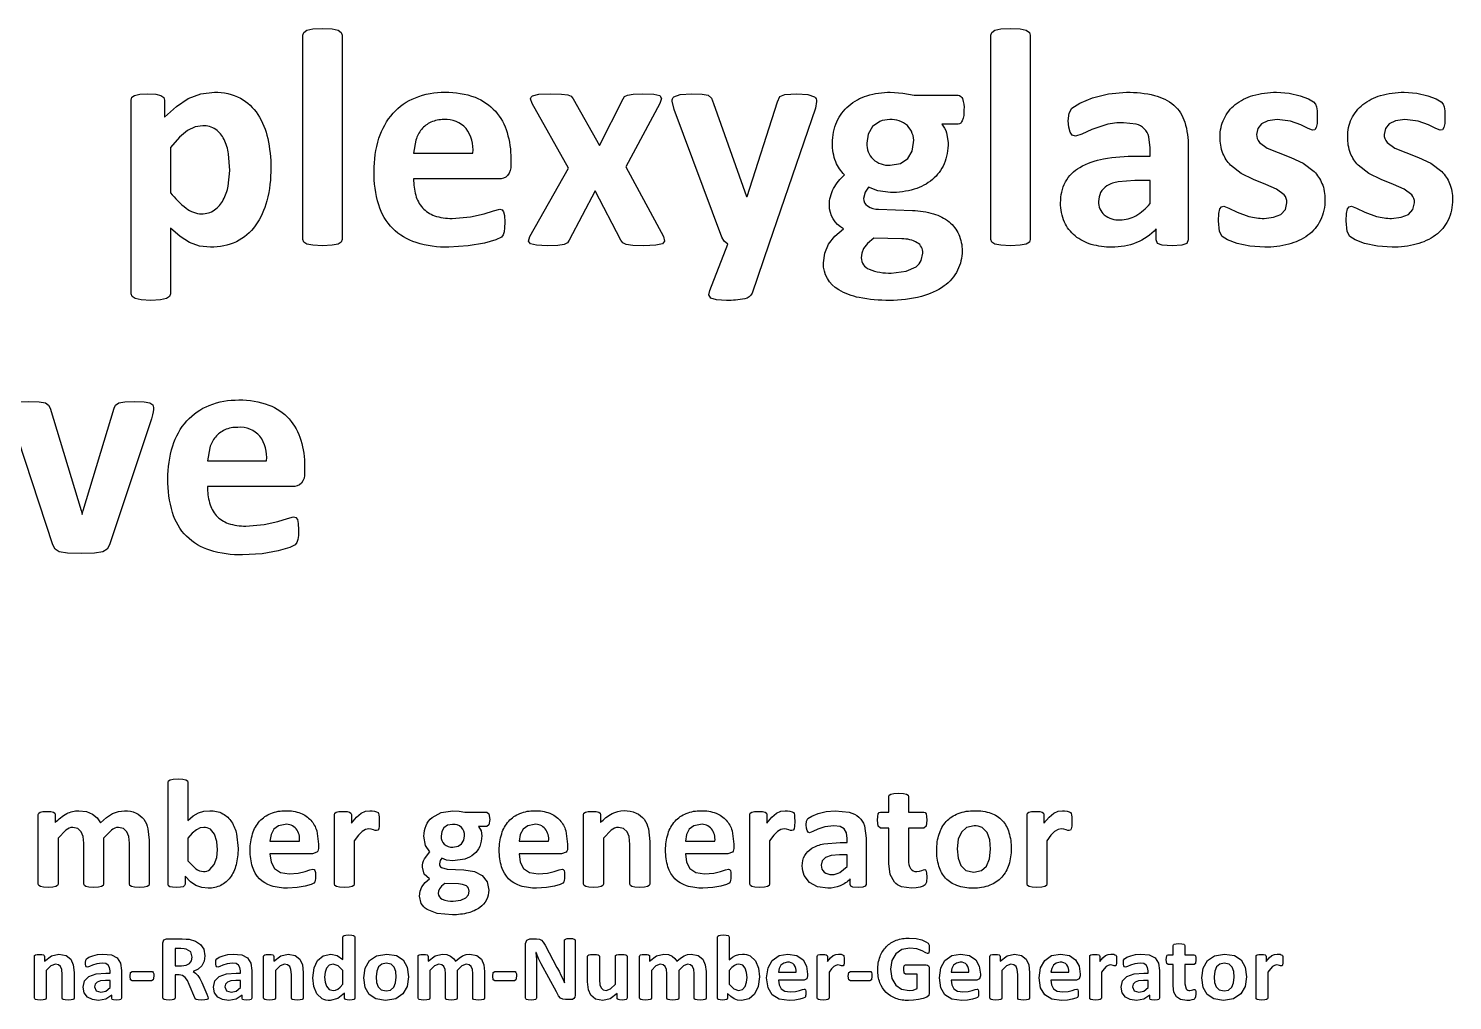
# Model space of a CAD drawing. Header units: millimetres. Extents: x 2 to 270, y 1 to 341.
# Drawn here: x 201.2 to 270.1, y 11.5 to 58.6 of the extents above; entities that cross this region are included whole.
import ezdxf

# ---------------------------------------------------------------- set-up
doc = ezdxf.new("R2010")
doc.units = ezdxf.units.MM
doc.header["$MEASUREMENT"] = 0
doc.layers.add('Predefinito', color=18, linetype='Continuous', true_color=0x000000)

msp = doc.modelspace()

# ---------------------------------------------------------------- linework, layer by layer
at = {"layer": 'Predefinito'}
for points in [[(216.339, 48.367), (216.294, 48.234), (216.138, 48.141), (215.846, 48.084), (215.383, 48.066), (214.921, 48.084), (214.628, 48.141), (214.473, 48.234), (214.427, 48.367), (214.427, 58.257), (214.473, 58.392), (214.628, 58.494), (214.921, 58.558), (215.383, 58.58), (215.846, 58.558), (216.138, 58.494), (216.294, 58.392), (216.339, 58.257), (216.339, 48.367)], [(249.648, 48.367), (249.603, 48.234), (249.447, 48.141), (249.155, 48.084), (248.692, 48.066), (248.23, 48.084), (247.937, 48.141), (247.782, 48.234), (247.736, 48.367), (247.736, 58.257), (247.782, 58.392), (247.937, 58.494), (248.23, 58.558), (248.692, 58.58), (249.155, 58.558), (249.447, 58.494), (249.603, 58.392), (249.648, 58.257), (249.648, 48.367)], [(218.134, 20.193), (218.127, 19.972), (218.104, 19.837), (218.065, 19.77), (218.002, 19.751), (217.934, 19.764), (217.849, 19.792), (217.745, 19.821), (217.62, 19.834), (217.462, 19.802), (217.297, 19.705), (217.12, 19.529), (216.921, 19.257), (216.921, 17.154), (216.898, 17.088), (216.821, 17.041), (216.674, 17.012), (216.443, 17.003), (216.212, 17.012), (216.066, 17.041), (215.988, 17.088), (215.965, 17.154), (215.965, 20.528), (215.984, 20.594), (216.053, 20.641), (216.18, 20.67), (216.375, 20.679), (216.576, 20.67), (216.699, 20.641), (216.762, 20.594), (216.781, 20.528), (216.781, 20.108), (217.03, 20.407), (217.253, 20.593), (217.465, 20.689), (217.677, 20.716), (217.783, 20.71), (217.9, 20.692), (218.006, 20.662), (218.072, 20.626), (218.102, 20.585), (218.119, 20.523), (218.131, 20.406), (218.134, 20.193)], [(238.245, 20.193), (238.237, 19.972), (238.214, 19.837), (238.175, 19.77), (238.112, 19.751), (238.044, 19.764), (237.959, 19.792), (237.855, 19.821), (237.73, 19.834), (237.572, 19.802), (237.408, 19.705), (237.23, 19.529), (237.031, 19.257), (237.031, 17.154), (237.009, 17.088), (236.931, 17.041), (236.785, 17.012), (236.553, 17.003), (236.322, 17.012), (236.176, 17.041), (236.098, 17.088), (236.076, 17.154), (236.076, 20.528), (236.094, 20.594), (236.163, 20.641), (236.29, 20.67), (236.485, 20.679), (236.686, 20.67), (236.81, 20.641), (236.872, 20.594), (236.891, 20.528), (236.891, 20.108), (237.141, 20.407), (237.364, 20.593), (237.575, 20.689), (237.787, 20.716), (237.893, 20.71), (238.01, 20.692), (238.116, 20.662), (238.182, 20.626), (238.213, 20.585), (238.23, 20.523), (238.241, 20.406), (238.245, 20.193)], [(251.664, 20.193), (251.656, 19.972), (251.634, 19.837), (251.594, 19.77), (251.532, 19.751), (251.463, 19.764), (251.378, 19.792), (251.275, 19.821), (251.15, 19.834), (250.991, 19.802), (250.827, 19.705), (250.649, 19.529), (250.451, 19.257), (250.451, 17.154), (250.428, 17.088), (250.35, 17.041), (250.204, 17.012), (249.973, 17.003), (249.741, 17.012), (249.595, 17.041), (249.517, 17.088), (249.495, 17.154), (249.495, 20.528), (249.514, 20.594), (249.582, 20.641), (249.709, 20.67), (249.904, 20.679), (250.106, 20.67), (250.229, 20.641), (250.291, 20.594), (250.31, 20.528), (250.31, 20.108), (250.56, 20.407), (250.783, 20.593), (250.995, 20.689), (251.206, 20.716), (251.312, 20.71), (251.429, 20.692), (251.535, 20.662), (251.601, 20.626), (251.632, 20.585), (251.649, 20.523), (251.66, 20.406), (251.664, 20.193)], [(209.842, 11.64), (209.833, 11.598), (209.79, 11.57), (209.69, 11.554), (209.511, 11.55), (209.36, 11.554), (209.271, 11.571), (209.224, 11.603), (209.202, 11.649), (208.935, 12.305), (208.842, 12.502), (208.739, 12.646), (208.61, 12.733), (208.44, 12.763), (208.253, 12.763), (208.253, 11.645), (208.239, 11.604), (208.19, 11.574), (208.099, 11.556), (207.955, 11.55), (207.811, 11.556), (207.719, 11.575), (207.671, 11.604), (207.658, 11.645), (207.658, 14.317), (207.709, 14.461), (207.835, 14.505), (208.596, 14.505), (208.787, 14.501), (208.924, 14.49), (209.243, 14.403), (209.484, 14.242), (209.635, 14.007), (209.687, 13.695), (209.65, 13.425), (209.539, 13.207), (209.36, 13.04), (209.116, 12.926), (209.24, 12.849), (209.35, 12.739), (209.447, 12.592), (209.536, 12.405), (209.785, 11.828), (209.83, 11.702), (209.842, 11.64)], [(227.621, 11.785), (227.603, 11.692), (227.555, 11.624), (227.483, 11.584), (227.399, 11.572), (227.147, 11.572), (227.012, 11.587), (226.906, 11.642), (226.813, 11.75), (226.711, 11.942), (225.973, 13.307), (225.843, 13.569), (225.724, 13.844), (225.719, 13.844), (225.739, 13.518), (225.746, 13.183), (225.746, 11.647), (225.734, 11.606), (225.691, 11.576), (225.61, 11.556), (225.478, 11.55), (225.348, 11.556), (225.268, 11.576), (225.228, 11.606), (225.217, 11.647), (225.217, 14.292), (225.278, 14.452), (225.428, 14.505), (225.742, 14.505), (225.884, 14.491), (225.987, 14.442), (226.073, 14.347), (226.157, 14.2), (226.734, 13.131), (226.834, 12.94), (226.929, 12.753), (227.018, 12.569), (227.103, 12.388), (227.105, 12.388), (227.095, 12.72), (227.092, 13.05), (227.092, 14.43), (227.105, 14.471), (227.15, 14.502), (227.232, 14.522), (227.364, 14.527), (227.491, 14.522), (227.571, 14.502), (227.61, 14.471), (227.621, 14.43), (227.621, 11.785)], [(209.07, 13.629), (209.003, 13.876), (208.787, 14.017), (208.683, 14.035), (208.523, 14.042), (208.253, 14.042), (208.253, 13.204), (208.559, 13.204), (208.782, 13.235), (208.942, 13.322), (209.038, 13.455), (209.07, 13.629)], [(203.356, 11.639), (203.343, 11.6), (203.297, 11.572), (203.209, 11.555), (203.071, 11.55), (202.93, 11.555), (202.842, 11.572), (202.797, 11.6), (202.783, 11.64), (202.783, 12.792), (202.762, 13.023), (202.701, 13.167), (202.598, 13.259), (202.451, 13.292), (202.236, 13.213), (202.011, 12.982), (202.011, 11.64), (201.997, 11.6), (201.95, 11.572), (201.863, 11.555), (201.724, 11.55), (201.585, 11.555), (201.498, 11.572), (201.451, 11.601), (201.437, 11.64), (201.437, 13.665), (201.449, 13.704), (201.49, 13.733), (201.566, 13.75), (201.683, 13.755), (201.804, 13.75), (201.878, 13.733), (201.915, 13.704), (201.927, 13.665), (201.927, 13.431), (202.264, 13.691), (202.623, 13.777), (202.967, 13.71), (203.194, 13.526), (203.318, 13.255), (203.356, 12.881), (203.356, 11.639)], [(205.65, 11.633), (205.628, 11.583), (205.558, 11.557), (205.416, 11.55), (205.27, 11.557), (205.205, 11.583), (205.186, 11.633), (205.186, 11.794), (204.899, 11.594), (204.541, 11.527), (204.242, 11.569), (204.007, 11.691), (203.852, 11.893), (203.797, 12.174), (203.867, 12.475), (204.076, 12.687), (204.421, 12.811), (204.9, 12.851), (205.099, 12.851), (205.099, 12.97), (205.079, 13.131), (205.015, 13.246), (204.896, 13.314), (204.711, 13.336), (204.453, 13.305), (204.252, 13.237), (204.106, 13.169), (204.011, 13.138), (203.966, 13.153), (203.934, 13.198), (203.915, 13.27), (203.908, 13.364), (203.919, 13.474), (203.962, 13.547), (204.074, 13.62), (204.26, 13.697), (204.494, 13.755), (204.754, 13.777), (205.162, 13.731), (205.441, 13.589), (205.6, 13.343), (205.65, 12.984), (205.65, 11.633)], [(211.959, 11.633), (211.937, 11.583), (211.867, 11.557), (211.725, 11.55), (211.579, 11.557), (211.514, 11.583), (211.495, 11.633), (211.495, 11.794), (211.208, 11.594), (210.85, 11.527), (210.551, 11.569), (210.316, 11.691), (210.161, 11.893), (210.106, 12.174), (210.176, 12.475), (210.385, 12.687), (210.73, 12.811), (211.209, 12.851), (211.408, 12.851), (211.408, 12.97), (211.388, 13.131), (211.324, 13.246), (211.205, 13.314), (211.02, 13.336), (210.762, 13.305), (210.561, 13.237), (210.415, 13.169), (210.32, 13.138), (210.275, 13.153), (210.243, 13.198), (210.223, 13.27), (210.217, 13.364), (210.228, 13.474), (210.271, 13.547), (210.383, 13.62), (210.569, 13.697), (210.802, 13.755), (211.063, 13.777), (211.471, 13.731), (211.75, 13.589), (211.909, 13.343), (211.959, 12.984), (211.959, 11.633)], [(214.452, 11.639), (214.438, 11.6), (214.392, 11.572), (214.305, 11.555), (214.166, 11.55), (214.026, 11.555), (213.938, 11.572), (213.892, 11.6), (213.878, 11.64), (213.878, 12.792), (213.857, 13.023), (213.797, 13.167), (213.694, 13.259), (213.546, 13.292), (213.332, 13.213), (213.106, 12.982), (213.106, 11.64), (213.093, 11.6), (213.046, 11.572), (212.958, 11.555), (212.82, 11.55), (212.681, 11.555), (212.593, 11.572), (212.546, 11.601), (212.533, 11.64), (212.533, 13.665), (212.544, 13.704), (212.585, 13.733), (212.662, 13.75), (212.779, 13.755), (212.899, 13.75), (212.973, 13.733), (213.011, 13.704), (213.022, 13.665), (213.022, 13.431), (213.36, 13.691), (213.718, 13.777), (214.062, 13.71), (214.289, 13.526), (214.414, 13.255), (214.452, 12.881), (214.452, 11.639)], [(216.371, 12.988), (216.137, 13.214), (215.904, 13.292), (215.713, 13.238), (215.584, 13.094), (215.512, 12.892), (215.489, 12.663), (215.509, 12.423), (215.576, 12.215), (215.699, 12.068), (215.893, 12.013), (216.007, 12.029), (216.119, 12.082), (216.238, 12.179), (216.371, 12.326), (216.371, 12.988)], [(219.547, 12.672), (219.48, 12.207), (219.274, 11.845), (218.928, 11.61), (218.442, 11.527), (217.974, 11.601), (217.643, 11.816), (217.449, 12.163), (217.386, 12.632), (217.455, 13.099), (217.662, 13.461), (218.006, 13.695), (218.491, 13.777), (218.962, 13.705), (219.291, 13.491), (219.484, 13.145), (219.547, 12.672)], [(218.952, 12.659), (218.929, 12.929), (218.85, 13.143), (218.703, 13.285), (218.471, 13.336), (218.254, 13.291), (218.101, 13.158), (218.011, 12.947), (217.981, 12.666), (218.006, 12.396), (218.084, 12.182), (218.232, 12.041), (218.462, 11.991), (218.682, 12.036), (218.835, 12.168), (218.923, 12.378), (218.952, 12.659)], [(223.231, 11.639), (223.218, 11.6), (223.172, 11.572), (223.085, 11.555), (222.946, 11.55), (222.804, 11.555), (222.716, 11.572), (222.67, 11.6), (222.658, 11.64), (222.658, 12.837), (222.639, 13.023), (222.58, 13.167), (222.481, 13.259), (222.338, 13.292), (222.133, 13.213), (221.908, 12.982), (221.908, 11.64), (221.894, 11.6), (221.847, 11.572), (221.759, 11.555), (221.622, 11.55), (221.483, 11.555), (221.395, 11.572), (221.348, 11.6), (221.334, 11.64), (221.334, 12.837), (221.315, 13.023), (221.258, 13.167), (221.158, 13.259), (221.016, 13.292), (220.808, 13.213), (220.584, 12.982), (220.584, 11.64), (220.571, 11.6), (220.524, 11.572), (220.436, 11.555), (220.297, 11.55), (220.159, 11.555), (220.071, 11.572), (220.024, 11.601), (220.011, 11.64), (220.011, 13.665), (220.022, 13.704), (220.063, 13.733), (220.139, 13.75), (220.256, 13.755), (220.377, 13.75), (220.451, 13.733), (220.489, 13.704), (220.5, 13.665), (220.5, 13.431), (220.835, 13.691), (221.183, 13.777), (221.408, 13.752), (221.586, 13.681), (221.721, 13.569), (221.816, 13.424), (221.994, 13.584), (222.167, 13.694), (222.337, 13.757), (222.51, 13.777), (222.85, 13.71), (223.074, 13.526), (223.195, 13.255), (223.231, 12.926), (223.231, 11.639)], [(230.136, 11.64), (230.124, 11.601), (230.084, 11.572), (230.008, 11.555), (229.89, 11.55), (229.767, 11.555), (229.693, 11.572), (229.654, 11.601), (229.642, 11.64), (229.642, 11.874), (229.305, 11.614), (228.95, 11.527), (228.603, 11.595), (228.377, 11.78), (228.254, 12.051), (228.217, 12.435), (228.217, 13.665), (228.229, 13.705), (228.275, 13.733), (228.364, 13.75), (228.502, 13.755), (228.642, 13.75), (228.729, 13.733), (228.776, 13.705), (228.79, 13.665), (228.79, 12.524), (228.81, 12.282), (228.871, 12.138), (228.974, 12.045), (229.121, 12.013), (229.334, 12.091), (229.562, 12.319), (229.562, 13.665), (229.575, 13.704), (229.621, 13.733), (229.709, 13.75), (229.849, 13.755), (229.989, 13.75), (230.076, 13.733), (230.122, 13.704), (230.136, 13.665), (230.136, 11.64)], [(233.952, 11.639), (233.938, 11.6), (233.892, 11.572), (233.806, 11.555), (233.666, 11.55), (233.525, 11.555), (233.437, 11.572), (233.391, 11.6), (233.378, 11.64), (233.378, 12.837), (233.359, 13.023), (233.301, 13.167), (233.202, 13.259), (233.059, 13.292), (232.854, 13.213), (232.628, 12.982), (232.628, 11.64), (232.615, 11.6), (232.568, 11.572), (232.48, 11.555), (232.343, 11.55), (232.203, 11.555), (232.115, 11.572), (232.069, 11.6), (232.055, 11.64), (232.055, 12.837), (232.036, 13.023), (231.978, 13.167), (231.879, 13.259), (231.736, 13.292), (231.528, 13.213), (231.305, 12.982), (231.305, 11.64), (231.291, 11.6), (231.245, 11.572), (231.157, 11.555), (231.018, 11.55), (230.879, 11.555), (230.792, 11.572), (230.745, 11.601), (230.731, 11.64), (230.731, 13.665), (230.743, 13.704), (230.784, 13.733), (230.86, 13.75), (230.977, 13.755), (231.098, 13.75), (231.172, 13.733), (231.209, 13.704), (231.221, 13.665), (231.221, 13.431), (231.555, 13.691), (231.904, 13.777), (232.129, 13.752), (232.307, 13.681), (232.442, 13.569), (232.537, 13.424), (232.715, 13.584), (232.887, 13.694), (233.057, 13.757), (233.231, 13.777), (233.571, 13.71), (233.794, 13.526), (233.916, 13.255), (233.952, 12.926), (233.952, 11.639)], [(235.937, 12.64), (235.918, 12.884), (235.852, 13.093), (235.73, 13.238), (235.542, 13.292), (235.432, 13.277), (235.322, 13.224), (235.204, 13.127), (235.077, 12.979), (235.077, 12.317), (235.304, 12.09), (235.53, 12.013), (235.716, 12.068), (235.842, 12.212), (235.915, 12.414), (235.937, 12.64)], [(238.871, 12.72), (238.824, 12.569), (238.696, 12.52), (237.459, 12.52), (237.49, 12.282), (237.588, 12.1), (237.763, 11.986), (238.018, 11.947), (238.284, 11.967), (238.482, 12.013), (238.62, 12.058), (238.709, 12.079), (238.744, 12.071), (238.767, 12.043), (238.779, 11.986), (238.783, 11.893), (238.781, 11.809), (238.774, 11.75), (238.76, 11.708), (238.736, 11.675), (238.655, 11.635), (238.487, 11.586), (238.253, 11.545), (237.971, 11.527), (237.496, 11.594), (237.156, 11.798), (236.953, 12.143), (236.886, 12.63), (236.956, 13.11), (237.16, 13.472), (237.485, 13.699), (237.917, 13.777), (238.351, 13.704), (238.647, 13.501), (238.817, 13.194), (238.871, 12.808), (238.871, 12.72)], [(240.636, 13.463), (240.631, 13.331), (240.618, 13.25), (240.594, 13.21), (240.556, 13.198), (240.515, 13.206), (240.464, 13.223), (240.402, 13.24), (240.327, 13.248), (240.232, 13.229), (240.134, 13.171), (240.027, 13.065), (239.908, 12.902), (239.908, 11.64), (239.894, 11.601), (239.847, 11.572), (239.76, 11.555), (239.621, 11.55), (239.482, 11.555), (239.395, 11.572), (239.348, 11.601), (239.334, 11.64), (239.334, 13.665), (239.346, 13.704), (239.387, 13.733), (239.463, 13.75), (239.58, 13.755), (239.701, 13.75), (239.775, 13.733), (239.812, 13.704), (239.824, 13.665), (239.824, 13.413), (239.973, 13.592), (240.107, 13.704), (240.234, 13.761), (240.361, 13.777), (240.425, 13.774), (240.495, 13.763), (240.559, 13.745), (240.598, 13.724), (240.617, 13.699), (240.627, 13.662), (240.633, 13.591), (240.636, 13.463)], [(247.231, 12.72), (247.185, 12.569), (247.056, 12.52), (245.82, 12.52), (245.85, 12.282), (245.949, 12.1), (246.123, 11.986), (246.378, 11.947), (246.644, 11.967), (246.842, 12.013), (246.981, 12.058), (247.07, 12.079), (247.104, 12.071), (247.127, 12.043), (247.14, 11.986), (247.143, 11.893), (247.141, 11.809), (247.134, 11.75), (247.12, 11.708), (247.097, 11.675), (247.016, 11.635), (246.847, 11.586), (246.613, 11.545), (246.331, 11.527), (245.857, 11.594), (245.517, 11.798), (245.313, 12.143), (245.246, 12.63), (245.316, 13.11), (245.52, 13.472), (245.846, 13.699), (246.277, 13.777), (246.711, 13.704), (247.007, 13.501), (247.177, 13.194), (247.231, 12.808), (247.231, 12.72)], [(249.614, 11.639), (249.6, 11.6), (249.554, 11.572), (249.466, 11.555), (249.328, 11.55), (249.187, 11.555), (249.1, 11.572), (249.054, 11.6), (249.04, 11.64), (249.04, 12.792), (249.019, 13.023), (248.958, 13.167), (248.855, 13.259), (248.708, 13.292), (248.494, 13.213), (248.268, 12.982), (248.268, 11.64), (248.254, 11.6), (248.208, 11.572), (248.12, 11.555), (247.981, 11.55), (247.843, 11.555), (247.755, 11.572), (247.708, 11.601), (247.695, 11.64), (247.695, 13.665), (247.706, 13.704), (247.747, 13.733), (247.823, 13.75), (247.94, 13.755), (248.061, 13.75), (248.135, 13.733), (248.173, 13.704), (248.184, 13.665), (248.184, 13.431), (248.522, 13.691), (248.88, 13.777), (249.224, 13.71), (249.451, 13.526), (249.576, 13.255), (249.614, 12.881), (249.614, 11.639)], [(252.062, 12.72), (252.015, 12.569), (251.887, 12.52), (250.65, 12.52), (250.681, 12.282), (250.78, 12.1), (250.954, 11.986), (251.209, 11.947), (251.475, 11.967), (251.673, 12.013), (251.811, 12.058), (251.901, 12.079), (251.935, 12.071), (251.958, 12.043), (251.971, 11.986), (251.974, 11.893), (251.972, 11.809), (251.965, 11.75), (251.951, 11.708), (251.927, 11.675), (251.847, 11.635), (251.678, 11.586), (251.444, 11.545), (251.162, 11.527), (250.688, 11.594), (250.347, 11.798), (250.144, 12.143), (250.077, 12.63), (250.147, 13.11), (250.351, 13.472), (250.676, 13.699), (251.108, 13.777), (251.542, 13.704), (251.838, 13.501), (252.008, 13.194), (252.062, 12.808), (252.062, 12.72)], [(253.827, 13.463), (253.822, 13.331), (253.809, 13.25), (253.785, 13.21), (253.748, 13.198), (253.707, 13.206), (253.656, 13.223), (253.593, 13.24), (253.518, 13.248), (253.423, 13.229), (253.325, 13.171), (253.218, 13.065), (253.099, 12.902), (253.099, 11.64), (253.085, 11.601), (253.039, 11.572), (252.951, 11.555), (252.812, 11.55), (252.673, 11.555), (252.586, 11.572), (252.539, 11.601), (252.525, 11.64), (252.525, 13.665), (252.537, 13.704), (252.578, 13.733), (252.654, 13.75), (252.771, 13.755), (252.892, 13.75), (252.966, 13.733), (253.003, 13.704), (253.015, 13.665), (253.015, 13.413), (253.164, 13.592), (253.298, 13.704), (253.425, 13.761), (253.553, 13.777), (253.616, 13.774), (253.686, 13.763), (253.75, 13.745), (253.789, 13.724), (253.808, 13.699), (253.818, 13.662), (253.825, 13.591), (253.827, 13.463)], [(255.9, 11.633), (255.878, 11.583), (255.808, 11.557), (255.666, 11.55), (255.52, 11.557), (255.455, 11.583), (255.436, 11.633), (255.436, 11.794), (255.149, 11.594), (254.791, 11.527), (254.492, 11.569), (254.257, 11.691), (254.102, 11.893), (254.047, 12.174), (254.117, 12.475), (254.326, 12.687), (254.671, 12.811), (255.15, 12.851), (255.349, 12.851), (255.349, 12.97), (255.329, 13.131), (255.265, 13.246), (255.146, 13.314), (254.961, 13.336), (254.703, 13.305), (254.502, 13.237), (254.356, 13.169), (254.261, 13.138), (254.216, 13.153), (254.184, 13.198), (254.165, 13.27), (254.158, 13.364), (254.169, 13.474), (254.212, 13.547), (254.324, 13.62), (254.51, 13.697), (254.744, 13.755), (255.004, 13.777), (255.412, 13.731), (255.691, 13.589), (255.85, 13.343), (255.9, 12.984), (255.9, 11.633)], [(260.114, 12.672), (260.046, 12.207), (259.84, 11.845), (259.494, 11.61), (259.008, 11.527), (258.54, 11.601), (258.21, 11.816), (258.015, 12.163), (257.952, 12.632), (258.021, 13.099), (258.228, 13.461), (258.573, 13.695), (259.058, 13.777), (259.528, 13.705), (259.857, 13.491), (260.05, 13.145), (260.114, 12.672)], [(259.518, 12.659), (259.495, 12.929), (259.416, 13.143), (259.269, 13.285), (259.037, 13.336), (258.82, 13.291), (258.667, 13.158), (258.577, 12.947), (258.547, 12.666), (258.572, 12.396), (258.65, 12.182), (258.798, 12.041), (259.028, 11.991), (259.248, 12.036), (259.401, 12.168), (259.489, 12.378), (259.518, 12.659)], [(261.878, 13.463), (261.874, 13.331), (261.86, 13.25), (261.836, 13.21), (261.799, 13.198), (261.758, 13.206), (261.707, 13.223), (261.645, 13.24), (261.57, 13.248), (261.475, 13.229), (261.376, 13.171), (261.27, 13.065), (261.15, 12.902), (261.15, 11.64), (261.137, 11.601), (261.09, 11.572), (261.002, 11.555), (260.864, 11.55), (260.725, 11.555), (260.637, 11.572), (260.591, 11.601), (260.577, 11.64), (260.577, 13.665), (260.588, 13.704), (260.629, 13.733), (260.706, 13.75), (260.823, 13.755), (260.943, 13.75), (261.017, 13.733), (261.055, 13.704), (261.066, 13.665), (261.066, 13.413), (261.216, 13.592), (261.35, 13.704), (261.477, 13.761), (261.604, 13.777), (261.667, 13.774), (261.738, 13.763), (261.801, 13.745), (261.841, 13.724), (261.859, 13.699), (261.869, 13.662), (261.876, 13.591), (261.878, 13.463)], [(205.099, 12.498), (204.875, 12.498), (204.633, 12.478), (204.47, 12.418), (204.378, 12.321), (204.349, 12.191), (204.432, 11.996), (204.661, 11.925), (204.888, 11.984), (205.099, 12.16), (205.099, 12.498)], [(207.217, 12.71), (207.192, 12.528), (207.113, 12.476), (206.175, 12.476), (206.094, 12.529), (206.07, 12.71), (206.094, 12.888), (206.175, 12.939), (207.113, 12.939), (207.159, 12.928), (207.192, 12.89), (207.211, 12.818), (207.217, 12.71)], [(211.408, 12.498), (211.184, 12.498), (210.942, 12.478), (210.779, 12.418), (210.687, 12.321), (210.658, 12.191), (210.74, 11.996), (210.97, 11.925), (211.197, 11.984), (211.408, 12.16), (211.408, 12.498)], [(224.775, 12.71), (224.751, 12.528), (224.672, 12.476), (223.734, 12.476), (223.653, 12.529), (223.628, 12.71), (223.653, 12.888), (223.734, 12.939), (224.672, 12.939), (224.718, 12.928), (224.751, 12.89), (224.77, 12.818), (224.775, 12.71)], [(241.981, 12.71), (241.956, 12.528), (241.878, 12.476), (240.94, 12.476), (240.859, 12.529), (240.834, 12.71), (240.859, 12.888), (240.94, 12.939), (241.878, 12.939), (241.924, 12.928), (241.956, 12.89), (241.976, 12.818), (241.981, 12.71)], [(255.349, 12.498), (255.125, 12.498), (254.883, 12.478), (254.72, 12.418), (254.628, 12.321), (254.599, 12.191), (254.682, 11.996), (254.911, 11.925), (255.138, 11.984), (255.349, 12.16), (255.349, 12.498)]]:
    msp.add_lwpolyline(points, dxfattribs=at)
for points in [[(212.883, 51.839, -0.065591), (212.692, 50.24, -0.093666), (212.132, 49.028, -0.122616), (211.216, 48.26, -0.115226), (209.96, 47.992), (209.423, 48.048), (208.951, 48.219), (208.496, 48.506), (208.03, 48.909), (208.03, 45.742), (207.985, 45.607), (207.829, 45.505), (207.537, 45.441), (207.074, 45.418), (206.612, 45.441), (206.32, 45.505), (206.164, 45.606), (206.119, 45.742), (206.119, 55.117), (206.156, 55.25), (206.289, 55.343), (206.54, 55.4), (206.93, 55.418), (207.313, 55.399), (207.563, 55.34), (207.696, 55.243), (207.734, 55.106), (207.734, 54.285), (208.309, 54.81), (208.884, 55.19), (209.489, 55.417), (210.155, 55.492, -0.127999), (211.41, 55.205, -0.123785), (212.255, 54.418, -0.089825), (212.733, 53.256, -0.055888), (212.883, 51.839)], [(224.501, 51.966, -0.193776), (224.345, 51.463, -0.211773), (223.916, 51.301), (219.795, 51.301, 0.07026), (219.898, 50.506, 0.114959), (220.226, 49.9, 0.123439), (220.806, 49.519, 0.087673), (221.657, 49.389), (222.543, 49.458), (223.203, 49.61), (223.665, 49.761), (223.962, 49.83), (224.077, 49.804), (224.153, 49.71), (224.195, 49.52), (224.207, 49.21), (224.199, 48.93), (224.176, 48.732), (224.131, 48.594), (224.052, 48.485), (223.782, 48.35), (223.221, 48.188), (222.44, 48.051), (221.5, 47.992, -0.079338), (219.919, 48.215, -0.118783), (218.785, 48.894, -0.120306), (218.107, 50.042, -0.077678), (217.883, 51.667, -0.079714), (218.118, 53.267, -0.104851), (218.798, 54.475, -0.114543), (219.882, 55.231, -0.097794), (221.321, 55.492, -0.096384), (222.767, 55.248, -0.116003), (223.753, 54.572, -0.109122), (224.319, 53.548, -0.074782), (224.501, 52.261), (224.501, 51.966)], [(231.891, 48.504), (231.947, 48.292), (231.839, 48.156), (231.519, 48.084), (230.946, 48.066), (230.407, 48.077), (230.088, 48.122), (229.917, 48.206), (229.832, 48.33), (228.582, 50.729), (227.332, 48.33), (227.249, 48.206), (227.086, 48.122), (226.78, 48.077), (226.267, 48.066), (225.737, 48.084), (225.45, 48.156), (225.356, 48.292), (225.42, 48.504), (227.288, 51.825), (225.53, 54.942), (225.459, 55.173, -0.309851), (225.552, 55.32), (225.86, 55.396), (226.434, 55.418), (226.956, 55.407), (227.263, 55.373), (227.427, 55.301), (227.516, 55.176), (228.802, 52.922), (229.942, 55.176), (230.01, 55.282), (230.154, 55.358), (230.423, 55.404), (230.889, 55.418), (231.422, 55.404), (231.71, 55.335), (231.794, 55.188), (231.707, 54.942), (230.063, 51.879), (231.891, 48.504)], [(236.985, 48.139), (236.192, 45.771, -0.247519), (235.823, 45.501, -0.062605), (234.94, 45.418), (234.458, 45.445), (234.187, 45.531), (234.088, 45.681), (234.133, 45.898), (235.004, 48.139), (234.828, 48.278), (234.711, 48.478), (232.405, 54.658), (232.307, 55.061, -0.225107), (232.397, 55.279), (232.699, 55.389), (233.261, 55.418), (233.767, 55.407), (234.057, 55.351), (234.213, 55.212), (234.317, 54.944), (235.912, 50.445), (235.935, 50.445), (237.405, 55.034), (237.523, 55.294), (237.761, 55.389), (238.343, 55.418), (238.885, 55.389), (239.202, 55.275, -0.23659), (239.303, 55.053), (239.244, 54.726), (236.985, 48.139)], [(246.439, 54.64, -0.107229), (246.356, 54.117, -0.297642), (246.153, 53.948), (245.361, 53.948, -0.111822), (245.599, 53.537), (245.67, 53.059, -0.103359), (245.475, 52.028, -0.117205), (244.913, 51.268, -0.100935), (244.03, 50.799, -0.075445), (242.881, 50.639), (242.262, 50.717), (241.81, 50.9), (241.648, 50.661), (241.576, 50.353, 0.251667), (241.768, 49.988, 0.148915), (242.308, 49.83), (243.944, 49.771, -0.064683), (244.966, 49.609, -0.098299), (245.719, 49.219, -0.114571), (246.186, 48.615, -0.108862), (246.348, 47.812, -0.117478), (246.13, 46.878, -0.12052), (245.475, 46.116, -0.089519), (244.377, 45.606, -0.068931), (242.835, 45.418, -0.053882), (241.369, 45.553, -0.082699), (240.374, 45.928, -0.270539), (239.631, 47.233), (239.695, 47.705), (239.883, 48.136), (240.189, 48.53), (240.604, 48.889, -0.280784), (239.925, 50.018, -0.129291), (240.129, 50.832, -0.082026), (240.657, 51.495, -0.096578), (240.234, 52.121, -0.102024), (240.075, 53.029, -0.107527), (240.283, 54.067, -0.111233), (240.859, 54.841, -0.098954), (241.742, 55.324, -0.079392), (242.873, 55.492), (243.48, 55.454), (244.02, 55.345), (246.153, 55.345, -0.303222), (246.36, 55.183, -0.103864), (246.439, 54.64)], [(257.295, 48.344), (257.22, 48.178), (256.986, 48.092), (256.514, 48.066), (256.027, 48.092), (255.811, 48.179), (255.747, 48.344), (255.747, 48.879, -0.107673), (254.79, 48.213, -0.098537), (253.597, 47.992, -0.073732), (252.602, 48.129, -0.099039), (251.817, 48.538, -0.116126), (251.302, 49.21, -0.108047), (251.119, 50.146, -0.126937), (251.352, 51.152, -0.134843), (252.047, 51.857, -0.087392), (253.196, 52.27, -0.047599), (254.793, 52.404), (255.457, 52.404), (255.457, 52.799), (255.392, 53.337, 0.270729), (254.78, 53.948), (254.164, 54.021, 0.066157), (253.303, 53.919), (252.634, 53.691), (252.148, 53.462), (251.831, 53.36), (251.681, 53.412), (251.574, 53.561), (251.509, 53.8), (251.486, 54.113), (251.524, 54.48), (251.668, 54.722), (252.04, 54.968), (252.662, 55.224), (253.439, 55.417), (254.307, 55.492, -0.065687), (255.668, 55.338, -0.11469), (256.598, 54.865, -0.135697), (257.128, 54.043, -0.079607), (257.295, 52.848), (257.295, 48.344)], [(263.913, 50.296, -0.117036), (263.697, 49.297, -0.120191), (263.089, 48.573, -0.093888), (262.159, 48.137, -0.066337), (260.996, 47.992), (260.274, 48.045), (259.657, 48.18), (259.204, 48.346), (258.94, 48.506), (258.811, 48.754), (258.766, 49.267), (258.781, 49.626), (258.826, 49.842), (258.902, 49.95), (259.016, 49.977), (259.263, 49.887), (259.669, 49.687), (260.234, 49.483, 0.07093), (260.967, 49.389), (261.425, 49.439), (261.775, 49.582), (261.999, 49.818), (262.074, 50.146, 0.186519), (261.935, 50.53), (261.568, 50.81), (261.05, 51.033), (260.457, 51.265), (259.863, 51.555), (259.346, 51.958, -0.093527), (258.978, 52.532, -0.098228), (258.839, 53.338, -0.111761), (259.027, 54.213, -0.115668), (259.568, 54.895, -0.094706), (260.429, 55.335, -0.075027), (261.568, 55.492), (262.181, 55.445), (262.718, 55.328), (263.125, 55.176), (263.361, 55.036), (263.462, 54.922), (263.507, 54.788), (263.534, 54.594), (263.545, 54.309), (263.534, 53.981), (263.496, 53.78), (263.424, 53.68), (263.319, 53.654), (263.106, 53.736), (262.747, 53.911), (262.248, 54.086), (261.602, 54.168), (261.156, 54.116), (260.846, 53.966), (260.664, 53.738), (260.604, 53.456, 0.193489), (260.747, 53.068), (261.124, 52.793), (261.655, 52.569), (262.258, 52.342), (262.861, 52.055), (263.393, 51.652, -0.093013), (263.77, 51.082, -0.102219), (263.913, 50.296)], [(270.089, 50.296, -0.117036), (269.874, 49.297, -0.120191), (269.265, 48.573, -0.093888), (268.336, 48.137, -0.066337), (267.172, 47.992), (266.45, 48.045), (265.834, 48.18), (265.38, 48.346), (265.116, 48.506), (264.987, 48.754), (264.942, 49.267), (264.957, 49.626), (265.002, 49.842), (265.079, 49.95), (265.193, 49.977), (265.44, 49.887), (265.845, 49.687), (266.41, 49.483, 0.07093), (267.143, 49.389), (267.602, 49.439), (267.951, 49.582), (268.175, 49.818), (268.251, 50.146, 0.186519), (268.112, 50.53), (267.744, 50.81), (267.227, 51.033), (266.633, 51.265), (266.04, 51.555), (265.522, 51.958, -0.093527), (265.155, 52.532, -0.098228), (265.016, 53.338, -0.111761), (265.203, 54.213, -0.115668), (265.745, 54.895, -0.094706), (266.606, 55.335, -0.075027), (267.744, 55.492), (268.357, 55.445), (268.895, 55.328), (269.301, 55.176), (269.538, 55.036), (269.639, 54.922), (269.684, 54.788), (269.71, 54.594), (269.721, 54.309), (269.71, 53.981), (269.672, 53.78), (269.6, 53.68), (269.495, 53.654), (269.283, 53.736), (268.924, 53.911), (268.425, 54.086), (267.779, 54.168), (267.332, 54.116), (267.022, 53.966), (266.841, 53.738), (266.78, 53.456, 0.193489), (266.923, 53.068), (267.3, 52.793), (267.832, 52.569), (268.435, 52.342), (269.038, 52.055), (269.569, 51.652, -0.093013), (269.946, 51.082, -0.102219), (270.089, 50.296)], [(210.898, 51.709), (210.835, 52.518, 0.076958), (210.618, 53.209, 0.121042), (210.215, 53.693, 0.160838), (209.592, 53.874), (209.222, 53.819), (208.848, 53.639), (208.456, 53.315), (208.03, 52.823), (208.03, 50.631, 0.061335), (208.785, 49.876, 0.164869), (209.532, 49.61, 0.160114), (210.155, 49.795, 0.113431), (210.577, 50.279, 0.074753), (210.82, 50.955), (210.898, 51.709)], [(222.663, 52.551, 0.18109), (222.339, 53.737, 0.235753), (221.267, 54.168, 0.111323), (220.63, 54.04, 0.111907), (220.18, 53.695, 0.095048), (219.905, 53.182), (219.795, 52.551), (222.663, 52.551)], [(244.003, 53.062, 0.210016), (243.702, 53.877, 0.198912), (242.85, 54.168, 0.102089), (242.361, 54.078), (242.01, 53.83), (241.802, 53.466), (241.734, 53.032, 0.212686), (242.036, 52.25, 0.197686), (242.873, 51.963), (243.37, 52.05), (243.721, 52.29), (243.932, 52.643), (244.003, 53.062)], [(255.457, 51.227), (254.711, 51.227), (253.904, 51.161, 0.091586), (253.361, 50.961, 0.135055), (253.054, 50.638, 0.120439), (252.957, 50.205, 0.228547), (253.233, 49.553, 0.182163), (253.998, 49.316, 0.134289), (254.754, 49.515, 0.074263), (255.457, 50.101), (255.457, 51.227)], [(244.449, 47.711, 0.273979), (244.177, 48.209, 0.133499), (243.431, 48.398), (242.081, 48.433), (241.768, 48.169), (241.58, 47.927), (241.486, 47.703), (241.463, 47.48, 0.309022), (241.844, 46.93, 0.111291), (242.918, 46.742), (243.642, 46.825), (244.117, 47.046, 0.126918), (244.373, 47.353), (244.449, 47.711)], [(211.296, 18.886, -0.06722), (211.198, 18.088, -0.092012), (210.917, 17.484, -0.120485), (210.464, 17.1, -0.117427), (209.853, 16.966), (209.537, 16.998), (209.257, 17.1), (208.995, 17.279), (208.729, 17.54), (208.729, 17.16), (208.708, 17.087), (208.64, 17.038), (208.513, 17.011), (208.32, 17.003), (208.124, 17.01), (207.999, 17.037), (207.933, 17.084), (207.914, 17.153), (207.914, 22.099), (207.936, 22.166), (208.014, 22.217), (208.16, 22.249), (208.392, 22.26), (208.623, 22.249), (208.769, 22.217), (208.847, 22.166), (208.87, 22.098), (208.87, 20.243), (209.125, 20.459), (209.381, 20.606), (209.643, 20.69), (209.929, 20.716, -0.130858), (210.56, 20.569, -0.121098), (210.982, 20.172, -0.089923), (211.221, 19.588), (211.296, 18.886)], [(244.642, 17.511), (244.621, 17.252), (244.566, 17.125), (244.466, 17.06), (244.31, 17.01), (244.117, 16.978), (243.906, 16.966), (243.414, 17.037, -0.126301), (243.069, 17.256), (242.868, 17.628), (242.803, 18.16), (242.803, 19.87), (242.399, 19.87), (242.29, 19.96), (242.252, 20.257), (242.261, 20.442), (242.29, 20.561), (242.337, 20.624), (242.403, 20.643), (242.803, 20.643), (242.803, 21.401), (242.824, 21.47), (242.901, 21.522), (243.049, 21.552), (243.28, 21.562), (243.514, 21.552), (243.66, 21.522), (243.736, 21.47), (243.759, 21.401), (243.759, 20.643), (244.491, 20.643), (244.557, 20.624), (244.604, 20.561), (244.632, 20.442), (244.642, 20.257), (244.604, 19.96), (244.495, 19.87), (243.759, 19.87), (243.759, 18.317, 0.138779), (243.846, 17.91, 0.266922), (244.155, 17.775), (244.291, 17.788), (244.399, 17.818), (244.478, 17.848), (244.536, 17.862), (244.58, 17.848), (244.612, 17.796), (244.632, 17.687), (244.642, 17.511)], [(206.995, 17.153), (206.972, 17.087), (206.896, 17.04), (206.751, 17.012), (206.518, 17.003), (206.282, 17.012), (206.136, 17.04), (206.06, 17.088), (206.039, 17.154), (206.039, 19.149), (206.007, 19.459), (205.909, 19.698), (205.744, 19.853), (205.506, 19.907, 0.16721), (205.164, 19.775), (204.789, 19.39), (204.789, 17.154), (204.766, 17.088), (204.688, 17.04), (204.541, 17.012), (204.313, 17.003), (204.08, 17.012), (203.934, 17.04), (203.856, 17.088), (203.833, 17.154), (203.833, 19.149), (203.801, 19.459), (203.705, 19.698), (203.539, 19.853), (203.302, 19.907, 0.167172), (202.955, 19.775), (202.583, 19.39), (202.583, 17.154), (202.56, 17.088), (202.482, 17.04), (202.336, 17.012), (202.105, 17.003), (201.874, 17.012), (201.728, 17.041), (201.65, 17.088), (201.627, 17.154), (201.627, 20.528), (201.646, 20.594), (201.714, 20.641), (201.842, 20.67), (202.037, 20.679), (202.238, 20.67), (202.361, 20.641), (202.424, 20.594), (202.443, 20.528), (202.443, 20.138, -0.080326), (203, 20.572, -0.122125), (203.581, 20.716), (203.956, 20.674), (204.253, 20.555), (204.478, 20.369), (204.637, 20.127), (204.933, 20.394), (205.22, 20.577), (205.504, 20.682), (205.793, 20.716, -0.113999), (206.36, 20.603, -0.12329), (206.732, 20.298, -0.101775), (206.934, 19.845), (206.995, 19.297), (206.995, 17.153)], [(215.193, 18.953, -0.193776), (215.115, 18.702), (214.901, 18.62), (212.84, 18.62), (212.892, 18.223), (213.056, 17.92), (213.346, 17.73), (213.771, 17.665), (214.214, 17.699), (214.544, 17.775), (214.775, 17.851), (214.924, 17.885), (214.981, 17.872), (215.019, 17.825), (215.04, 17.73), (215.046, 17.575), (215.042, 17.435), (215.031, 17.336), (215.008, 17.267), (214.969, 17.213), (214.834, 17.145), (214.553, 17.064), (214.163, 16.995), (213.693, 16.966, -0.079338), (212.902, 17.078, -0.248244), (211.996, 17.991, -0.077678), (211.884, 18.804, -0.079714), (212.002, 19.603, -0.104851), (212.342, 20.207, -0.114543), (212.884, 20.586, -0.097794), (213.603, 20.716, -0.096384), (214.326, 20.594, -0.116003), (214.819, 20.256, -0.109122), (215.102, 19.744), (215.193, 19.101), (215.193, 18.953)], [(223.478, 20.29), (223.437, 20.028), (223.335, 19.944), (222.94, 19.944), (223.058, 19.739), (223.094, 19.499, -0.103359), (222.996, 18.984, -0.117205), (222.715, 18.604, -0.100935), (222.274, 18.37), (221.699, 18.29), (221.39, 18.329), (221.164, 18.42), (221.083, 18.301), (221.047, 18.147, 0.251667), (221.143, 17.964), (221.413, 17.885), (222.231, 17.855), (222.742, 17.775), (223.119, 17.58), (223.352, 17.277), (223.433, 16.876, -0.244827), (222.996, 16.028, -0.089519), (222.448, 15.773, -0.068931), (221.676, 15.679), (220.943, 15.747), (220.446, 15.934, -0.134552), (220.163, 16.221), (220.074, 16.586), (220.106, 16.822), (220.201, 17.038), (220.353, 17.235), (220.561, 17.415), (220.31, 17.651), (220.221, 17.979, -0.129291), (220.323, 18.386), (220.587, 18.718), (220.376, 19.03), (220.297, 19.484, -0.107527), (220.4, 20.003, -0.111233), (220.689, 20.39), (221.13, 20.632), (221.695, 20.716), (221.999, 20.697), (222.269, 20.643), (223.335, 20.643), (223.439, 20.562), (223.478, 20.29)], [(227.252, 18.953, -0.193776), (227.174, 18.702), (226.96, 18.62), (224.899, 18.62), (224.95, 18.223), (225.114, 17.92), (225.405, 17.73), (225.83, 17.665), (226.273, 17.699), (226.603, 17.775), (226.834, 17.851), (226.983, 17.885), (227.04, 17.872), (227.078, 17.825), (227.099, 17.73), (227.105, 17.575), (227.101, 17.435), (227.09, 17.336), (227.067, 17.267), (227.027, 17.213), (226.893, 17.145), (226.612, 17.064), (226.222, 16.995), (225.752, 16.966, -0.079338), (224.961, 17.078, -0.248244), (224.055, 17.991, -0.077678), (223.943, 18.804, -0.079714), (224.06, 19.603, -0.104851), (224.4, 20.207, -0.114543), (224.942, 20.586, -0.097794), (225.662, 20.716, -0.096384), (226.385, 20.594, -0.116003), (226.878, 20.256, -0.109122), (227.161, 19.744), (227.252, 19.101), (227.252, 18.953)], [(231.223, 17.153), (231.2, 17.087), (231.123, 17.04), (230.977, 17.012), (230.746, 17.003), (230.512, 17.012), (230.366, 17.04), (230.29, 17.088), (230.267, 17.154), (230.267, 19.074), (230.232, 19.459), (230.13, 19.698), (229.959, 19.853), (229.713, 19.907, 0.161509), (229.356, 19.775), (228.98, 19.39), (228.98, 17.154), (228.957, 17.088), (228.879, 17.04), (228.733, 17.012), (228.502, 17.003), (228.271, 17.012), (228.125, 17.041), (228.047, 17.088), (228.024, 17.154), (228.024, 20.528), (228.043, 20.594), (228.111, 20.641), (228.239, 20.67), (228.434, 20.679), (228.635, 20.67), (228.758, 20.641), (228.821, 20.594), (228.84, 20.528), (228.84, 20.138, -0.084781), (229.403, 20.572, -0.22745), (230.573, 20.603, -0.122526), (230.951, 20.298, -0.101313), (231.159, 19.845), (231.223, 19.222), (231.223, 17.153)], [(235.303, 18.953, -0.193776), (235.226, 18.702), (235.011, 18.62), (232.951, 18.62), (233.002, 18.223), (233.166, 17.92), (233.456, 17.73), (233.882, 17.665), (234.325, 17.699), (234.655, 17.775), (234.886, 17.851), (235.034, 17.885), (235.091, 17.872), (235.13, 17.825), (235.151, 17.73), (235.156, 17.575), (235.153, 17.435), (235.141, 17.336), (235.118, 17.267), (235.079, 17.213), (234.944, 17.145), (234.664, 17.064), (234.273, 16.995), (233.803, 16.966, -0.079338), (233.013, 17.078, -0.248244), (232.106, 17.991, -0.077678), (231.995, 18.804, -0.079714), (232.112, 19.603, -0.104851), (232.452, 20.207, -0.114543), (232.994, 20.586, -0.097794), (233.713, 20.716, -0.096384), (234.437, 20.594, -0.116003), (234.929, 20.256, -0.109122), (235.213, 19.744), (235.303, 19.101), (235.303, 18.953)], [(241.701, 17.142), (241.663, 17.059), (241.546, 17.016), (241.31, 17.003), (241.066, 17.016), (240.958, 17.059), (240.927, 17.142), (240.927, 17.41, -0.107673), (240.448, 17.077, -0.098537), (239.851, 16.966), (239.354, 17.035), (238.961, 17.239), (238.704, 17.575, -0.108047), (238.612, 18.043, -0.126937), (238.729, 18.546, -0.134843), (239.076, 18.899, -0.087392), (239.651, 19.105), (240.449, 19.172), (240.781, 19.172), (240.781, 19.37), (240.749, 19.639), (240.642, 19.831), (240.443, 19.944), (240.135, 19.981), (239.705, 19.929), (239.37, 19.815), (239.127, 19.701), (238.968, 19.65), (238.893, 19.676), (238.84, 19.751), (238.808, 19.87), (238.796, 20.027), (238.815, 20.21), (238.887, 20.331), (239.073, 20.454), (239.384, 20.582), (239.772, 20.679), (240.206, 20.716), (240.887, 20.639, -0.11469), (241.352, 20.402, -0.135697), (241.617, 19.991), (241.701, 19.394), (241.701, 17.142)], [(248.723, 18.874, -0.078432), (248.609, 18.099, -0.107439), (248.266, 17.495, -0.115893), (247.69, 17.104, -0.094907), (246.88, 16.966, -0.088696), (246.099, 17.089, -0.118594), (245.549, 17.447, -0.114452), (245.225, 18.025, -0.074515), (245.12, 18.808, -0.079164), (245.235, 19.585, -0.107882), (245.579, 20.189, -0.114167), (246.154, 20.578, -0.09538), (246.962, 20.716, -0.087454), (247.746, 20.595, -0.12067), (248.295, 20.239, -0.113555), (248.617, 19.661, -0.074461), (248.723, 18.874)], [(214.274, 19.245, 0.18109), (214.112, 19.839, 0.235753), (213.576, 20.054), (213.258, 19.99), (213.033, 19.817), (212.895, 19.561), (212.84, 19.245), (214.274, 19.245)], [(222.261, 19.501, 0.210016), (222.11, 19.909, 0.198912), (221.684, 20.054), (221.439, 20.009), (221.264, 19.885), (221.16, 19.703), (221.126, 19.486, 0.212686), (221.277, 19.095, 0.197686), (221.695, 18.951), (221.944, 18.995), (222.12, 19.115), (222.225, 19.292), (222.261, 19.501)], [(226.333, 19.245, 0.18109), (226.171, 19.839, 0.235753), (225.635, 20.054), (225.317, 19.99), (225.091, 19.817), (224.954, 19.561), (224.899, 19.245), (226.333, 19.245)], [(234.384, 19.245, 0.18109), (234.222, 19.839, 0.235753), (233.686, 20.054), (233.368, 19.99), (233.143, 19.817), (233.006, 19.561), (232.951, 19.245), (234.384, 19.245)], [(210.303, 18.821), (210.272, 19.227), (210.162, 19.575), (209.959, 19.817, 0.16088), (209.644, 19.907), (209.462, 19.881), (209.277, 19.793), (209.082, 19.632), (208.87, 19.385), (208.87, 18.282), (209.248, 17.904, 0.160496), (209.626, 17.775, 0.162349), (209.935, 17.867), (210.145, 18.108), (210.266, 18.444), (210.303, 18.821)], [(247.73, 18.852), (247.691, 19.301), (247.56, 19.659), (247.315, 19.896, 0.127293), (246.929, 19.981), (246.567, 19.905), (246.312, 19.683), (246.162, 19.331), (246.112, 18.863), (246.153, 18.413), (246.284, 18.056), (246.53, 17.821), (246.914, 17.738), (247.28, 17.814), (247.534, 18.034), (247.682, 18.384), (247.73, 18.852)], [(240.781, 18.584), (240.409, 18.584), (240.005, 18.55), (239.733, 18.45), (239.58, 18.289), (239.531, 18.072, 0.228547), (239.669, 17.746, 0.182163), (240.052, 17.628, 0.134289), (240.43, 17.728), (240.781, 18.021), (240.781, 18.584)], [(222.483, 16.825, 0.273979), (222.348, 17.075, 0.133499), (221.975, 17.169), (221.3, 17.187), (221.143, 17.055), (221.049, 16.934), (221.002, 16.822), (220.99, 16.71, 0.309022), (221.181, 16.435, 0.111291), (221.718, 16.341), (222.08, 16.383), (222.317, 16.493), (222.446, 16.646), (222.483, 16.825)], [(216.945, 11.64), (216.933, 11.598), (216.894, 11.57), (216.82, 11.554), (216.704, 11.55), (216.584, 11.554), (216.51, 11.571), (216.468, 11.6), (216.456, 11.644), (216.456, 11.876), (216.13, 11.619), (215.753, 11.527, -0.128451), (215.364, 11.616), (215.105, 11.854), (214.96, 12.204), (214.915, 12.626), (214.973, 13.104), (215.14, 13.467), (215.415, 13.697), (215.793, 13.777), (216.099, 13.709), (216.371, 13.509), (216.371, 14.606), (216.384, 14.647), (216.429, 14.678), (216.518, 14.697), (216.658, 14.704), (216.798, 14.697), (216.885, 14.678), (216.931, 14.647), (216.945, 14.607), (216.945, 11.64)], [(236.533, 12.679), (236.474, 12.201), (236.305, 11.838), (236.033, 11.608), (235.667, 11.527), (235.478, 11.546), (235.31, 11.608), (235.152, 11.715), (234.993, 11.872), (234.993, 11.644), (234.98, 11.6), (234.939, 11.571), (234.863, 11.554), (234.747, 11.55), (234.63, 11.554), (234.555, 11.57), (234.515, 11.598), (234.503, 11.64), (234.503, 14.607), (234.517, 14.648), (234.564, 14.678), (234.651, 14.697), (234.79, 14.704), (234.929, 14.697), (235.017, 14.678), (235.063, 14.648), (235.077, 14.607), (235.077, 13.493), (235.23, 13.623), (235.383, 13.711), (235.541, 13.762), (235.712, 13.777, -0.130858), (236.091, 13.689), (236.345, 13.451), (236.488, 13.101), (236.533, 12.679)], [(244.761, 14.037), (244.755, 13.925), (244.739, 13.85), (244.715, 13.811), (244.68, 13.8), (244.586, 13.841), (244.413, 13.932), (244.156, 14.022), (243.81, 14.064), (243.428, 13.99), (243.137, 13.782), (242.951, 13.457), (242.886, 13.038), (242.952, 12.595), (243.137, 12.274), (243.422, 12.079), (243.791, 12.013), (243.986, 12.036), (244.165, 12.106), (244.165, 12.807), (243.611, 12.807), (243.548, 12.857), (243.525, 13.026), (243.531, 13.131), (243.548, 13.198), (243.575, 13.236), (243.612, 13.248), (244.602, 13.248), (244.667, 13.236), (244.716, 13.198), (244.749, 13.138), (244.761, 13.057), (244.761, 11.888), (244.737, 11.769), (244.64, 11.689), (244.458, 11.627), (244.233, 11.573), (243.998, 11.539), (243.759, 11.527, -0.08744), (243.133, 11.628, -0.226079), (242.37, 12.385, -0.089159), (242.268, 13.007, -0.091062), (242.376, 13.652, -0.106286), (242.683, 14.137, -0.108466), (243.162, 14.443, -0.091093), (243.787, 14.55), (244.132, 14.522), (244.403, 14.457), (244.596, 14.373), (244.703, 14.296), (244.747, 14.206), (244.761, 14.037)], [(257.665, 11.854), (257.653, 11.699), (257.62, 11.623), (257.559, 11.584), (257.466, 11.554), (257.35, 11.534), (257.224, 11.527), (256.928, 11.57), (256.721, 11.702), (256.601, 11.925), (256.562, 12.244), (256.562, 13.27), (256.32, 13.27), (256.254, 13.324), (256.231, 13.502), (256.237, 13.613), (256.254, 13.685), (256.282, 13.722), (256.322, 13.733), (256.562, 13.733), (256.562, 14.189), (256.575, 14.23), (256.62, 14.261), (256.71, 14.279), (256.848, 14.285), (256.988, 14.279), (257.076, 14.261), (257.122, 14.23), (257.136, 14.189), (257.136, 13.733), (257.574, 13.733), (257.614, 13.722), (257.643, 13.685), (257.659, 13.613), (257.665, 13.502), (257.643, 13.324), (257.577, 13.27), (257.136, 13.27), (257.136, 12.338), (257.188, 12.094, 0.266922), (257.373, 12.013), (257.455, 12.021), (257.519, 12.039), (257.567, 12.057), (257.602, 12.065), (257.628, 12.057), (257.647, 12.025), (257.659, 11.96), (257.665, 11.854)], [(238.32, 12.895, 0.18109), (238.222, 13.251, 0.235753), (237.901, 13.38), (237.71, 13.342), (237.575, 13.238), (237.492, 13.084), (237.459, 12.895), (238.32, 12.895)], [(246.68, 12.895, 0.18109), (246.583, 13.251, 0.235753), (246.261, 13.38), (246.07, 13.342), (245.935, 13.238), (245.853, 13.084), (245.82, 12.895), (246.68, 12.895)], [(251.511, 12.895, 0.18109), (251.414, 13.251, 0.235753), (251.092, 13.38), (250.901, 13.342), (250.766, 13.238), (250.684, 13.084), (250.65, 12.895), (251.511, 12.895)]]:
    msp.add_lwpolyline(points, format="xyb", dxfattribs=at)
at = {"layer": 'Predefinito', "color": 1, "true_color": 0xff0000}
for points in [[(207.202, 40.228), (207.198, 40.137), (207.183, 40.02), (207.153, 39.873), (207.104, 39.684), (205.068, 33.579), (204.965, 33.371), (204.754, 33.246), (204.354, 33.185), (203.694, 33.17), (203.04, 33.189), (202.644, 33.254), (202.437, 33.378), (202.334, 33.579), (200.322, 39.684)], [(200.7, 40.508), (201.168, 40.523), (201.67, 40.504), (201.97, 40.452), (202.127, 40.353), (202.202, 40.198), (203.702, 35.244), (203.746, 35.055), (203.791, 35.244), (205.291, 40.198), (205.364, 40.353), (205.521, 40.452), (205.809, 40.504), (206.281, 40.523), (206.745, 40.508), (207.025, 40.456), (207.164, 40.361), (207.202, 40.228)]]:
    msp.add_lwpolyline(points, dxfattribs=at)
for points in [[(214.519, 37.071, -0.193776), (214.363, 36.568, -0.211773), (213.934, 36.406), (209.813, 36.406, 0.07026), (209.915, 35.611, 0.114959), (210.243, 35.005, 0.123439), (210.824, 34.624, 0.087673), (211.675, 34.494), (212.561, 34.563), (213.221, 34.715), (213.683, 34.866), (213.98, 34.935), (214.095, 34.909), (214.171, 34.815), (214.213, 34.625), (214.224, 34.315), (214.217, 34.035), (214.194, 33.837), (214.149, 33.699), (214.069, 33.59), (213.8, 33.455), (213.239, 33.293), (212.458, 33.156), (211.518, 33.097, -0.079338), (209.937, 33.32, -0.118783), (208.803, 33.999, -0.120306), (208.124, 35.147, -0.077678), (207.901, 36.772, -0.079714), (208.135, 38.372, -0.104851), (208.815, 39.58, -0.114543), (209.899, 40.336, -0.097794), (211.338, 40.597, -0.096384), (212.785, 40.353, -0.116003), (213.771, 39.677, -0.109122), (214.337, 38.653, -0.074782), (214.519, 37.366), (214.519, 37.071)], [(212.68, 37.656, 0.18109), (212.356, 38.842, 0.235753), (211.284, 39.273, 0.111323), (210.648, 39.145, 0.111907), (210.198, 38.8, 0.095048), (209.923, 38.287), (209.813, 37.656), (212.68, 37.656)]]:
    msp.add_lwpolyline(points, format="xyb", dxfattribs=at)

doc.saveas('drawing.dxf')
